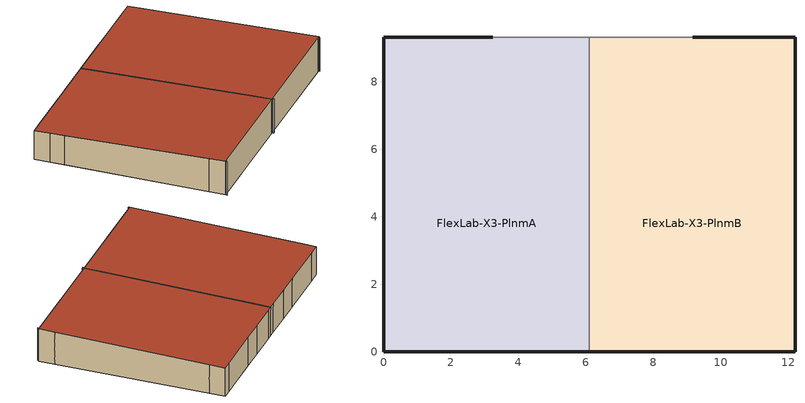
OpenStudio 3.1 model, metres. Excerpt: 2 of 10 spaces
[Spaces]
FlexLab-X3-PlnmA
 floor to FlexLab-X3-ZoneA-Temp (FloorPlnm-Const): 6.1,9.32 6.1,7.62 0,7.62 0,9.32 z2.74
 floor to FlexLab-X3-ZoneA (FloorPlnm-Const): 6.1,7.62 6.1,0 0,0 0,7.62 z2.74
 wall outside (ZoneA-N1Wall-Const): 0.65,9.32 0,9.32 z2.74:4.24
 wall outside (ZoneA-N2Wall-Const): 3.24,9.32 0.65,9.32 z2.74:4.24
 wall outside (ZoneA-S1Wall-Const): 6.05,0 6.1,0 z2.74:4.5
 wall outside (ZoneA-S2Wall-Const): 0.12,0 6.05,0 z2.74:4.5
 wall outside (ZoneA-S3Wall-Const): 0,0 0.12,0 z2.74:4.5
 wall outside (ZoneA-W1Wall-Const): 0,0,4.5 0,0.8,4.47 0,0.8,2.74 0,0,2.74
 wall outside (ZoneA-W2Wall-Const): 0,0.8,4.47 0,7.82,4.28 0,7.82,2.74 0,0.8,2.74; 0,7.82,4.28 0,8.52,4.26 0,8.52,2.74 0,7.82,2.74
 wall outside (ZoneA-W3Wall-Const): 0,8.52,4.26 0,9.32,4.24 0,9.32,2.74 0,8.52,2.74
 wall adiabatic (ZoneA-E1Wall-Const): 6.1,0,4.5 6.1,0,2.74 6.1,0.8,2.74 6.1,0.8,4.47
 wall adiabatic (ZoneA-E2Wall-Const): 6.1,0.8,4.47 6.1,0.8,2.74 6.1,8.78,2.74 6.1,8.78,4.27
 wall adiabatic (ZoneA-E3Wall-Const): 6.1,8.78,4.27 6.1,8.78,2.74 6.1,9.32,2.74 6.1,9.32,4.24
 wall to FlexLab-X3-ElecRoom-ZoneA (ZoneA-N3Wall-Const): 4.41,9.32 3.24,9.32 z2.74:4.24
 wall to FlexLab-X3-MechRoom-ZoneA (ZoneA-N4Wall-Const): 5.75,9.32 4.41,9.32 z2.74:4.24
 wall to FlexLab-X3-MechRoom-ZoneA (ZoneA-N5Wall-Const): 6.1,9.32 5.75,9.32 z2.74:4.24
 roof outside (Roof-Const): 6.1,0,4.5 6.1,9.32,4.24 0,9.32,4.24 0,0,4.5
FlexLab-X3-PlnmB
 floor to FlexLab-X3-ZoneB-Temp (FloorPlnm-Const): 12.2,9.32 12.2,7.62 6.1,7.62 6.1,9.32 z2.74
 floor to FlexLab-X3-ZoneB (FloorPlnm-Const): 12.2,7.62 12.2,0 6.1,0 6.1,7.62 z2.74
 wall outside (ZoneB-E1Wall-Const): 12.2,0,4.5 12.2,0,2.74 12.2,0.8,2.74 12.2,0.8,4.47
 wall outside (ZoneB-E2Wall-Const): 12.2,0.8,4.47 12.2,0.8,2.74 12.2,8.52,2.74 12.2,8.52,4.26
 wall outside (ZoneB-E3Wall-Const): 12.2,8.52,4.26 12.2,8.52,2.74 12.2,9.32,2.74 12.2,9.32,4.24
 wall outside (ZoneB-N1Wall-Const): 12.2,9.32 11.76,9.32 z2.74:4.24
 wall outside (ZoneB-N2Wall-Const): 11.76,9.32 9.17,9.32 z2.74:4.24
 wall outside (ZoneB-S1Wall-Const): 12.1,0 12.2,0 z2.74:4.5
 wall outside (ZoneB-S2Wall-Const): 6.17,0 12.1,0 z2.74:4.5
 wall outside (ZoneB-S3Wall-Const): 6.1,0 6.17,0 z2.74:4.5
 wall to FlexLab-X3-ElecRoom-ZoneB (ZoneB-N3Wall-Const): 9.17,9.32 8,9.32 z2.74:4.24
 wall to FlexLab-X3-MechRoom-ZoneB (ZoneB-N4Wall-Const): 8,9.32 6.46,9.32 z2.74:4.24
 wall to FlexLab-X3-MechRoom-ZoneB (ZoneB-N5Wall-Const): 6.46,9.32 6.1,9.32 z2.74:4.24
 wall adiabatic (ZoneB-W1Wall-Const): 6.1,0,4.5 6.1,0.8,4.47 6.1,0.8,2.74 6.1,0,2.74
 wall adiabatic (ZoneB-W2Wall-Const): 6.1,0.8,4.47 6.1,8.78,4.26 6.1,8.78,2.74 6.1,0.8,2.74
 wall adiabatic (ZoneB-W3Wall-Const): 6.1,8.78,4.26 6.1,9.32,4.24 6.1,9.32,2.74 6.1,8.78,2.74
 roof outside (Roof-Const): 12.2,0,4.5 12.2,9.32,4.24 6.1,9.32,4.24 6.1,0,4.5
shading: 6.07,-0.08 6.07,0 / 0.01,-0.08 0.01,0 / 12.13,-0.08 12.13,0 / 6.14,-0.08 6.14,0 z2.74:4.5; 6.05,0 6.05,0.04 0.1,0.04 0.1,0 z3.86; 12.09,0 12.09,0.04 6.17,0.04 6.17,0 z3.86
[Site]
Berkeley (LBNL FLEXLAB): Latitude {deg}=37.879; Longitude {deg}=-122.253; Time Zone {hr}=-8; Elevation {m}=207.264; Terrain=Suburbs
[Building]
Office: North Axis {deg}=0; Default Schedule Set=Infiltration Schedule Set
[SizingPeriod:DesignDay] Barometric Pressure {Pa}=101301; Sky Clearness=0; Rain Indicator=0; Snow Indicator=0; Day of Month=21; Daylight Saving Time Indicator=0; Humidity Indicating Type=Wetbulb; Dry-Bulb Temperature Range Modifier Type=DefaultMultipliers
Name | Maximum Dry-Bulb Temperature {C} | Daily Dry-Bulb Temperature Range {deltaC} | Humidity Indicating Conditions at Maximum Dry-Bulb | Wind Speed {m/s} | Wind Direction {deg} | Month | Day Type | Solar Model Indicator | ASHRAE Taub | ASHRAE Taud
Oakland Metropolitan Arpt Ann Clg .4% Condns DB=>MWB | 27.7 | 7.4 | 18.3 | 4.9 | 290 | 8 | SummerDesignDay | ASHRAETau | 0.367 | 2.428
Oakland Metropolitan Arpt Ann Htg 99.6% Condns DB | 2.9 | 0 | 2.9 | 2.2 | 50 | 1 | WinterDesignDay | ASHRAEClearSky
[ClimateZones]
Climate Zone Institution Name 1=ASHRAE; Climate Zone Document Name 1=ANSI/ASHRAE Standard 169; Climate Zone Document Year 1=2006; Climate Zone Institution Name 2=CEC; Climate Zone Document Name 2=California Climate Zone Descriptions; Climate Zone Document Year 2=1995
[Construction]
FloorPlnm-Const: Acous Tile 3/4", Cotton Batt 7"
Roof-Const: Roof Decking 1/2", Ins Board 4" R20, Plywood 1.125", Spray-on Insul and Wood
ZoneA-E1Wall-Const; ZoneB-W1Wall-Const: Gypsum Board 5/8", Equiv Layer K2-Jwall South, Plywood 1/2", Equiv Layer K3-Jwall South, Plywood 1/2", Equiv Layer K2-Jwall South, Gypsum Board 5/8"
ZoneA-E2Wall-Const; ZoneB-W2Wall-Const: Gypsum Board 5/8", Ins Board 4" R20, Plywood 1/2", SIP 7.25", Plywood 1/2", Ins Board 4" R20, Gypsum Board 5/8"
ZoneA-E3Wall-Const; ZoneB-W3Wall-Const: Gypsum Board 5/8", Equiv Layer K1-Jwall North, Plywood 1/2", Equiv Layer K2-Jwall North, Plywood 1/2", Equiv Layer K1-Jwall North, Gypsum Board 5/8"
ZoneA-N1Wall-Const: Metal Panel 0.0433, Air Layer 3/4" vertical-AL11, Equiv Layer K1-Hwall North, Plywood 3/4", Equiv Layer K3-Kwall North Corner, Gypsum Board 5/8"
ZoneA-N2Wall-Const; ZoneB-N2Wall-Const: Metal Panel 0.0433, Air Layer 3/4" vertical-AL11, Ins Board 3/4" R3.8, Plywood 1/2", Equiv Layer K4-NorthWall, Gypsum Board 5/8"
ZoneA-N3Wall-Const; ZoneB-N3Wall-Const: Plywood 3/4", Equiv Layer K2-NorthWall, Plywood 1/2", Equiv Layer K1-NorthWall, Plywood 1/2", Gypsum Board 5/8"
ZoneA-N4Wall-Const; ZoneB-N4Wall-Const: Gypsum Board 5/8", Equiv Layer K5-NorthWall, Gypsum Board 5/8"
ZoneA-N5Wall-Const; ZoneB-N5Wall-Const: Gypsum Board 5/8", Equiv Layer K1-Jwall North, Gypsum Board 5/8"
ZoneA-S1Wall-Const; ZoneB-S3Wall-Const: Metal Panel 0.0433, Air Layer 3/4" vertical-AL11, Equiv Layer K1-Jwall South, Plywood 1/2", Equiv Layer K2-Jwall South, Gypsum Board 5/8"
ZoneA-S2Wall-Const; ZoneB-S2Wall-Const: Cement Board 0.65", Air Layer 3/4" vertical-AL11, Ins Board 3/4" R3.8, Plywood 1/2", Equiv Layer K1-SouthWall, Gypsum Board 5/8"
ZoneA-S3Wall-Const: Metal Panel 0.0433, Air Layer 3/4" vertical-AL11, Equiv Layer K1-Hwall South, Plywood 1/2", Equiv Layer K2-Hwall South, Gypsum Board 5/8"
ZoneA-W1Wall-Const: Gypsum Board 5/8", Equiv Layer K2-Hwall South, Plywood 1/2", Equiv Layer K3-Hwall South, Plywood 1/2", Equiv Layer K2-Hwall South, Gypsum Board 5/8"
ZoneA-W2Wall-Const: Gypsum Board 5/8", Ins Board 4" R20, Plywood 1/2", SIP 7.25", Plywood 1/2", Plywood 1/2", SIP 7.25", Plywood 1/2", Ins Board 4" R20, Gypsum Board 5/8"
ZoneA-W3Wall-Const: Metal Panel 0.0433, Air Layer 3/4" vertical-AL11, Equiv Layer K2-Hwall North, Plywood 1/2", Equiv Layer K3-Hwall North, Gypsum Board 5/8"
ZoneB-E1Wall-Const: Metal Panel 0.0433, Air Layer 3/4" vertical-AL11, Equiv Layer K1-Kwall South Corner, Plywood 1/2", Equiv Layer K3-Kwall South Corner, AdditionalInsulation 6", Gypsum Board 5/8"
ZoneB-E2Wall-Const: Metal Panel 0.0433, Air Layer 3/4" vertical-AL11, Equiv Layer K1-Kwall Middle, Plywood 1/2", SIP 7.25", Plywood 1/2", AdditionalInsulation 6", Gypsum Board 5/8"
ZoneB-E3Wall-Const: Metal Panel 0.0433, Air Layer 3/4" vertical-AL11, Equiv Layer K1-Kwall North Corner, Plywood 1/2", Equiv Layer K3-Kwall North Corner, AdditionalInsulation 6", Gypsum Board 5/8"
ZoneB-N1Wall-Const: Metal Panel 0.0433, Air Layer 3/4" vertical-AL11, Equiv Layer K2-Kwall North Corner, Plywood 1/2", Equiv Layer K3-Kwall North Corner, Gypsum Board 5/8"
ZoneB-S1Wall-Const: Metal Panel 0.0433, Air Layer 3/4" vertical-AL11, Equiv Layer K2-Kwall South Corner, Plywood 1/2", Equiv Layer K3-Kwall South Corner, Gypsum Board 5/8"
[Material]
Name | Roughness | Thickness {m} | Conductivity {W/m-K} | Density {kg/m3} | Specific Heat {J/kg-K} | Thermal Absorptance | Solar Absorptance | Visible Absorptance
Gypsum Board 5/8" | MediumSmooth | 0.0159 | 0.16 | 801 | 837 | 0.9 | 0.69 | 0.63
Plywood 1/2" | MediumSmooth | 0.0127 | 0.115 | 545 | 1213 | 0.9 | 0.5 | 0.5
Equiv Layer K1-NorthWall | MediumSmooth | 0.1842 | 0.205 | 270 | 1300 | 0.9 | 0.5 | 0.5
Equiv Layer K2-NorthWall | MediumSmooth | 0.0762 | 0.0418 | 72.9 | 1249 | 0.9 | 0.5 | 0.5
Plywood 3/4" | MediumSmooth | 0.0191 | 0.115 | 545 | 1213 | 0.9 | 0.5 | 0.5
Acous Tile 3/4" | MediumSmooth | 0.0191 | 0.057 | 288 | 1331 | 0.9 | 0.2 | 0.2
AdditionalInsulation 6" | MediumRough | 0.1524 | 0.023 | 40 | 1500 | 0.9 | 0.7 | 0.7
Cement Board 0.65" | MediumSmooth | 0.0165 | 0.597 | 1922 | 837 | 0.9 | 0.5 | 0.5
Cotton Batt 7" | MediumSmooth | 0.178 | 0.059 | 1480 | 1307 | 0.2 | 0.5 | 0.5
Equiv Layer K1-Hwall North | MediumSmooth | 0.0889 | 0.0503 | 107.1 | 1274 | 0.9 | 0.5 | 0.5
Equiv Layer K1-Hwall South | MediumSmooth | 0.1016 | 0.046 | 75.3 | 1250 | 0.9 | 0.5 | 0.5
Equiv Layer K1-Jwall North | MediumSmooth | 0.1016 | 0.0565 | 619.6 | 1010 | 0.9 | 0.5 | 0.5
Equiv Layer K1-Jwall South | MediumSmooth | 0.0889 | 0.0465 | 105.1 | 1273 | 0.9 | 0.5 | 0.5
Equiv Layer K1-Kwall Middle | MediumSmooth | 0.0762 | 0.0504 | 48.3 | 1228 | 0.9 | 0.5 | 0.5
Equiv Layer K1-Kwall North Corner | MediumSmooth | 0.0762 | 0.055 | 109.2 | 1276 | 0.9 | 0.5 | 0.5
Equiv Layer K1-Kwall South Corner | MediumSmooth | 0.0762 | 0.035 | 109.2 | 1276 | 0.9 | 0.5 | 0.5
Equiv Layer K1-SouthWall | MediumSmooth | 0.1524 | 0.174 | 105.9 | 1312 | 0.9 | 0.5 | 0.5
Ins Board 3/4" R3.8 | MediumSmooth | 0.0191 | 0.035 | 29 | 1213 | 0.9 | 0.5 | 0.5
Equiv Layer K2-Hwall North | MediumSmooth | 0.1803 | 0.0635 | 89.6 | 1261 | 0.9 | 0.5 | 0.5
Equiv Layer K2-Hwall South | MediumSmooth | 0.1016 | 0.0488 | 297.9 | 1411 | 0.9 | 0.5 | 0.5
Equiv Layer K2-Jwall North | MediumSmooth | 0.1848 | 0.184 | 747.9 | 1599 | 0.9 | 0.5 | 0.5
Equiv Layer K2-Jwall South | MediumSmooth | 0.1053 | 0.096 | 873 | 1109 | 0.9 | 0.5 | 0.5
Equiv Layer K2-Kwall North Corner | MediumSmooth | 0.0762 | 0.065 | 111.3 | 1278 | 0.9 | 0.5 | 0.5
Equiv Layer K2-Kwall South Corner | MediumSmooth | 0.0762 | 0.046 | 111.3 | 1278 | 0.9 | 0.5 | 0.5
Equiv Layer K3-Hwall North | MediumSmooth | 0.508 | 0.116 | 563.7 | 968 | 0.9 | 0.5 | 0.5
Equiv Layer K3-Hwall South | MediumSmooth | 0.3927 | 0.066 | 1428 | 1044 | 0.9 | 0.5 | 0.5
Equiv Layer K3-Jwall South | MediumSmooth | 0.1827 | 0.292 | 694 | 1287 | 0.9 | 0.5 | 0.5
Equiv Layer K3-Kwall North Corner | MediumSmooth | 0.197 | 0.052 | 874.9 | 1312 | 0.9 | 0.5 | 0.5
Equiv Layer K3-Kwall South Corner | MediumSmooth | 0.197 | 0.042 | 853.6 | 1300 | 0.9 | 0.5 | 0.5
Equiv Layer K4-NorthWall | MediumSmooth | 0.1524 | 0.136 | 80.1 | 1314 | 0.9 | 0.5 | 0.5
Equiv Layer K5-NorthWall | MediumSmooth | 0.0889 | 0.3706 | 79.4 | 230 | 0.9 | 0.5 | 0.5
Ins Board 4" R20 | MediumSmooth | 0.1016 | 0.037 | 29 | 1213 | 0.9 | 0.5 | 0.5
Metal Panel 0.0433 | MediumSmooth | 0.0011 | 62 | 7580 | 485 | 0.9 | 0.5 | 0.5
Plywood 1.125" | MediumSmooth | 0.0286 | 0.115 | 545 | 1213 | 0.9 | 0.5 | 0.5
Roof Decking 1/2" | Rough | 0.0127 | 0.13 | 850 | 1300 | 0.9 | 0.12 | 0.7
SIP 7.25" | MediumSmooth | 0.1842 | 0.038 | 29 | 1210 | 0.9 | 0.5 | 0.5
Spray-on Insul and Wood | Rough | 0.2413 | 0.0324 | 68.71 | 1558 | 0.9 | 0.12 | 0.7
[Material:AirGap]
Air Layer 3/4" vertical-AL11: Thermal Resistance {m2-K/W}=0.158
[ThermalZone] Multiplier=1; Use Ideal Air Loads=No
FlexLab-X3-PlnmA Thermal Zone; FlexLab-X3-PlnmB Thermal Zone
[Space]
Name | Thermal Zone
FlexLab-X3-PlnmA | FlexLab-X3-PlnmA Thermal Zone
FlexLab-X3-PlnmB | FlexLab-X3-PlnmB Thermal Zone
[Lights:Definition]
PlnmB Lights Drivers Definition: Design Level Calculation Method=LightingLevel; Lighting Level {W}=1
[Lights]
PlnmB Lights Drivers: Lights Definition=PlnmB Lights Drivers Definition; Space or SpaceType=FlexLab-X3-PlnmB; Schedule=ALWAYSOFF; Fraction Replaceable=1
[ElectricEquipment:Definition] Design Level Calculation Method=EquipmentLevel; Design Level {W}=1
PlnmB Fans Definition; PlnmB DC Hub Definition
[ElectricEquipment] Space or SpaceType=FlexLab-X3-PlnmB; Schedule=ALWAYSOFF
Name | Electric Equipment Definition
PlnmB Fans | PlnmB Fans Definition
PlnmB DC Hub | PlnmB DC Hub Definition
[DefaultScheduleSet]
Infiltration Schedule Set: Infiltration Schedule=Infiltration Schedule
[Schedule:Compact]
ALWAYSOFF: Through: 12/31, For: AllDays, Until: 24:00, 0
[Schedule:Ruleset]
Infiltration Schedule: Default Day Schedule=Schedule Day 14
[Schedule:Day]
Schedule Day 14; Schedule Day 15: 24, 0, 0
[Schedule:Rule]
Infiltration Schedule Arch Calibration: Schedule Ruleset=Infiltration Schedule; Rule Order=0; Day Schedule=Schedule Day 15; Apply Sunday=Yes; Apply Monday=Yes; Apply Tuesday=Yes; Apply Wednesday=Yes; Apply Thursday=Yes; Apply Friday=Yes; Apply Saturday=Yes; Date Specification Type=DateRange; Start Month=10; Start Day=30; End Month=11; End Day=4
